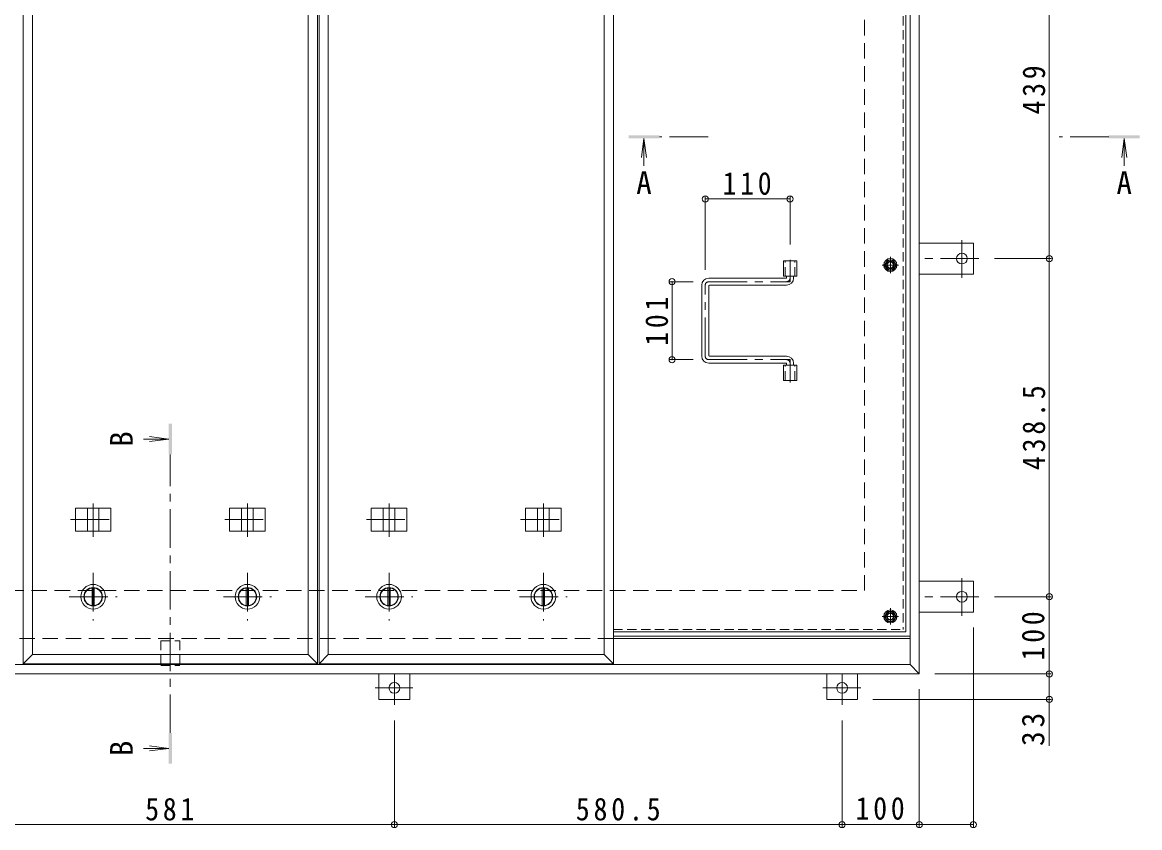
# Model space of a CAD drawing. Units: millimetres at full size, sheet at 1:10. Extents: x -2686 to 2781, y -1962 to 1908.
# Drawn here: x -1603 to -155, y -356 to 689 of the extents above; entities that cross this region are included whole.
import ezdxf
from ezdxf.enums import TextEntityAlignment as Align

# ---------------------------------------------------------------- set-up
doc = ezdxf.new("R2010")
doc.units = ezdxf.units.MM
doc.header["$LTSCALE"] = 10
doc.header["$PDMODE"] = 32
doc.header["$PDSIZE"] = 8
for name, pattern in [('CHAIN1', [8, 5, -1, 1, -1]), ('DASHED1', [1.8, 1.2, -0.6]), ('DASHED2', [3, 2, -1])]:
    doc.linetypes.add(name, pattern=pattern)
for name, color, linetype, lineweight in [('0-1_躯体', 2, 'DASHED2', 9), ('0-2_仕上', 4, 'Continuous', 9), ('0-3_建具', 4, 'Continuous', 9), ('0-5_寸法', 7, 'DASHED1', 9), ('0-6_ハッチ', 6, 'Continuous', 9), ('0-7', 5, 'Continuous', 5), ('0-A', 3, 'CHAIN1', 9), ('0-B', 2, 'Continuous', 9), ('0-C', 2, 'Continuous', 9), ('0-E', 3, 'Continuous', 9), ('0-F', 7, 'Continuous', 9)]:
    doc.layers.add(name, color=color, linetype=linetype, lineweight=lineweight)
doc.styles.add('ＭＳ ゴシック', font='')
doc.styles.get('ＭＳ ゴシック').set_extended_font_data('MS Gothic')

msp = doc.modelspace()

# ---------------------------------------------------------------- linework, layer by layer
at = {"layer": '0-1_躯体'}
for p, q in [((-511.35, -48.2), (-511.35, 1251.8)), ((-2311.35, -48.2), (-511.35, -48.2)), ((-836.97, -110.2), (-2370.35, -110.2))]:
    msp.add_line(p, q, dxfattribs=at)
at = {"layer": '0-1_躯体', "linetype": 'Continuous'}
msp.add_line((-452.35, -110.2), (-836.97, -110.2), dxfattribs=at)
at = {"layer": '0-2_仕上'}
for p, q in [((-1602.1, 1346.8), (-1602.1, -143.2)), ((-1590.1, 1334.8), (-1590.1, -131.2)), ((-1232.6, 1334.8), (-1232.6, -131.2)), ((-1220.6, 1346.8), (-1220.6, -143.2)), ((-1218.47, 1346.8), (-1218.47, -143.2)), ((-1206.47, 1334.8), (-1206.47, -131.2)), ((-848.97, 1334.8), (-848.97, -131.2)), ((-836.97, 1346.8), (-836.97, -143.2)), ((-797.23, 538.18), (-800.49, 513.39)), ((-797.23, 538.18), (-797.23, 502.58)), ((-797.23, 538.18), (-793.97, 513.39)), ((-174.65, 538.18), (-177.91, 513.39)), ((-174.65, 538.18), (-171.38, 513.39)), ((-174.65, 538.18), (-174.65, 502.58)), ((-1413.35, 148.34), (-1446.12, 148.34)), ((-1413.35, 148.34), (-1438.13, 151.61)), ((-1413.35, 148.34), (-1438.13, 145.08)), ((-1590.1, -131.2), (-1602.1, -143.2)), ((-1602.1, -143.2), (-1220.6, -143.2)), ((-1590.1, -131.2), (-1232.6, -131.2)), ((-1232.6, -131.2), (-1220.6, -143.2)), ((-1206.47, -131.2), (-1218.47, -143.2)), ((-1218.47, -143.2), (-836.97, -143.2)), ((-1206.47, -131.2), (-848.97, -131.2)), ((-848.97, -131.2), (-836.97, -143.2)), ((-1413.35, -252.83), (-1446.12, -252.83)), ((-1413.35, -252.83), (-1438.13, -249.57)), ((-1413.35, -252.83), (-1438.13, -256.1))]:
    msp.add_line(p, q, dxfattribs=at)
at = {"layer": '0-2_仕上', "linetype": 'CHAIN1'}
for p, q in [((-714.04, 540.18), (-777.23, 540.18)), ((-194.65, 540.18), (-259.21, 540.18)), ((-1411.35, -232.83), (-1411.35, 128.34))]:
    msp.add_line(p, q, dxfattribs=at)
at = {"layer": '0-2_仕上', "color": 3}
for p, q in [((-616.5, 359.3), (-616.5, 379.3)), ((-616.5, 379.3), (-599.2, 379.3)), ((-599.2, 359.3), (-599.2, 379.3)), ((-616.5, 359.3), (-599.2, 359.3)), ((-616.5, 224.3), (-616.5, 244.3)), ((-616.5, 244.3), (-599.2, 244.3)), ((-599.2, 224.3), (-599.2, 244.3)), ((-616.5, 224.3), (-599.2, 224.3))]:
    msp.add_line(p, q, dxfattribs=at)
at = {"layer": '0-2_仕上', "color": 3, "linetype": 'DASHED1'}
for p, q in [((-614.2, 359.3), (-614.2, 379.3)), ((-601.5, 359.3), (-601.5, 379.3)), ((-614.2, 224.3), (-614.2, 244.3)), ((-601.5, 224.3), (-601.5, 244.3))]:
    msp.add_line(p, q, dxfattribs=at)
at = {"layer": '0-2_仕上'}
for points in [[(-817.23, 538.18), (-817.23, 542.18), (-777.23, 538.18), (-777.23, 542.18)], [(-194.65, 538.18), (-194.65, 542.18), (-154.65, 538.18), (-154.65, 542.18)], [(-1409.35, 168.34), (-1413.35, 168.34), (-1409.35, 128.34), (-1413.35, 128.34)], [(-1413.35, -272.83), (-1409.35, -272.83), (-1413.35, -232.83), (-1409.35, -232.83)]]:
    msp.add_solid(points, dxfattribs=at)
at = {"layer": '0-3_建具', "color": 2}
for p, q in [((-452.35, -144.2), (-452.35, 1347.8)), ((-440.35, -156.2), (-440.35, 1359.8)), ((-452.35, -110.2), (-836.97, -110.2)), ((-452.35, -144.2), (-2370.35, -144.2)), ((-440.35, -156.2), (-452.35, -144.2)), ((-440.35, -156.2), (-2382.35, -156.2))]:
    msp.add_line(p, q, dxfattribs=at)
at = {"layer": '0-3_建具'}
for p, q in [((-1534.44, 58.8), (-1488.26, 58.8)), ((-1534.44, 28.8), (-1534.44, 58.8)), ((-1518.85, 28.8), (-1518.85, 58.8)), ((-1503.85, 28.8), (-1503.85, 58.8)), ((-1488.26, 28.8), (-1488.26, 58.8)), ((-1334.44, 58.8), (-1288.26, 58.8)), ((-1334.44, 28.8), (-1334.44, 58.8)), ((-1318.85, 28.8), (-1318.85, 58.8)), ((-1303.85, 28.8), (-1303.85, 58.8)), ((-1288.26, 28.8), (-1288.26, 58.8)), ((-1150.81, 58.8), (-1104.63, 58.8)), ((-1150.81, 28.8), (-1150.81, 58.8)), ((-1135.22, 28.8), (-1135.22, 58.8)), ((-1120.22, 28.8), (-1120.22, 58.8)), ((-1104.63, 28.8), (-1104.63, 58.8)), ((-950.81, 58.8), (-904.63, 58.8)), ((-950.81, 28.8), (-950.81, 58.8)), ((-935.22, 28.8), (-935.22, 58.8)), ((-920.22, 28.8), (-920.22, 58.8)), ((-904.63, 28.8), (-904.63, 58.8)), ((-1534.44, 28.8), (-1488.26, 28.8)), ((-1334.44, 28.8), (-1288.26, 28.8)), ((-1150.81, 28.8), (-1104.63, 28.8)), ((-950.81, 28.8), (-904.63, 28.8))]:
    msp.add_line(p, q, dxfattribs=at)
at = {"layer": '0-3_建具', "linetype": 'CHAIN1'}
for p, q in [((-1511.35, 21.68), (-1511.35, 64.92)), ((-1311.35, 21.68), (-1311.35, 64.92)), ((-1127.72, 21.68), (-1127.72, 64.92)), ((-927.72, 21.68), (-927.72, 64.92)), ((-1540.76, 43.8), (-1481.94, 43.8)), ((-1340.76, 43.8), (-1281.94, 43.8)), ((-1157.13, 43.8), (-1098.31, 43.8)), ((-957.13, 43.8), (-898.31, 43.8))]:
    msp.add_line(p, q, dxfattribs=at)
at = {"layer": '0-5_寸法'}
for p, q in [((-1423.65, -113.4), (-1423.65, -145.4)), ((-1423.65, -113.4), (-1399.05, -113.4)), ((-1399.05, -113.4), (-1399.05, -145.4)), ((-1423.65, -145.4), (-1399.05, -145.4))]:
    msp.add_line(p, q, dxfattribs=at)
at = {"layer": '0-5_寸法', "linetype": 'Continuous'}
msp.add_line((-271.83, -189.4), (-271.83, -249.75), dxfattribs=at)
at = {"layer": '0-6_ハッチ', "linetype": 'CHAIN1'}
for p, q in [((-607.85, 380.68), (-607.85, 352.3)), ((-717.85, 255.81), (-717.85, 347.79)), ((-713.34, 352.3), (-607.85, 352.3)), ((-713.34, 251.3), (-607.85, 251.3)), ((-607.85, 221.41), (-607.85, 251.3))]:
    msp.add_line(p, q, dxfattribs=at)
at = {"layer": '0-6_ハッチ'}
for p, q in [((-722.35, 255.8), (-722.35, 347.8)), ((-613.35, 356.8), (-713.35, 356.8)), ((-712.35, 347.8), (-612.35, 347.8)), ((-612.35, 357.8), (-612.35, 359.3)), ((-603.35, 356.8), (-603.35, 359.3)), ((-713.35, 256.8), (-713.35, 346.8)), ((-613.35, 246.8), (-713.35, 246.8)), ((-712.35, 255.8), (-612.35, 255.8)), ((-603.35, 246.8), (-603.35, 244.3)), ((-612.35, 245.8), (-612.35, 244.3)), ((-836.97, -107.2), (-452.35, -107.2)), ((-836.97, -110.2), (-452.35, -110.2))]:
    msp.add_line(p, q, dxfattribs=at)
for centre, radius, start, end in [((-713.35, 347.8), 9, 90, 180), ((-712.35, 346.8), 1, 90, 180), ((-613.35, 357.8), 1, 270, 0), ((-612.35, 356.8), 9, 270, 0), ((-713.35, 255.8), 9, 180, 270), ((-712.35, 256.8), 1, 180, 270), ((-613.35, 245.8), 1, 0, 90), ((-612.35, 246.8), 9, 0, 90)]:
    msp.add_arc(centre, radius, start, end, dxfattribs=at)
at = {"layer": '0-6_ハッチ', "linetype": 'CHAIN1'}
for centre, radius, start, end in [((-713.34, 347.79), 4.51, 90, 180), ((-612.35, 356.8), 4.5, 270.29569, 0), ((-713.34, 255.81), 4.51, 180, 270), ((-612.35, 246.8), 4.5, 0, 89.70431)]:
    msp.add_arc(centre, radius, start, end, dxfattribs=at)
at = {"layer": '0-7'}
for centre, radius in [((-477.85, 373.97), 5), ((-477.85, 373.97), 4.19), ((-477.85, -81.7), 5), ((-477.85, -81.7), 4.19)]:
    msp.add_circle(centre, radius, dxfattribs=at)
at = {"layer": '0-A', "linetype": 'DASHED1'}
for p in [(-461.05, 750.55), (-836.97, -98.5)]:
    msp.add_line(p, (-461.05, -98.5), dxfattribs=at)
at = {"layer": '0-A', "linetype": 'Continuous'}
for q in [(-457.85, 749.31), (-836.97, -101.7)]:
    msp.add_line((-457.85, -101.7), q, dxfattribs=at)
at = {"layer": '0-A'}
for p, q in [((-477.85, 363.29), (-477.85, 384.65)), ((-467.17, 373.97), (-488.53, 373.97)), ((-477.85, -92.38), (-477.85, -71.02)), ((-467.17, -81.7), (-488.53, -81.7))]:
    msp.add_line(p, q, dxfattribs=at)
at = {"layer": '0-B'}
for p, q in [((-485.35, 373.97), (-481.6, 380.47)), ((-481.6, 380.47), (-474.1, 380.47)), ((-470.35, 373.97), (-474.1, 380.47)), ((-470.35, 373.97), (-474.1, 367.47)), ((-485.35, -81.7), (-481.6, -75.2)), ((-485.35, -81.7), (-481.6, -88.2)), ((-481.6, -75.2), (-474.1, -75.2)), ((-470.35, -81.7), (-474.1, -75.2)), ((-470.35, -81.7), (-474.1, -88.2)), ((-481.6, -88.2), (-474.1, -88.2))]:
    msp.add_line(p, q, dxfattribs=at)
msp.add_lwpolyline([(-485.35, 373.97), (-481.6, 367.47), (-474.1, 367.47)], dxfattribs=at)
for centre, radius in [((-477.85, 373.97), 8.5), ((-477.85, 373.97), 6.5), ((-477.85, -81.7), 8.5), ((-477.85, -81.7), 6.5)]:
    msp.add_circle(centre, radius, dxfattribs=at)
at = {"layer": '0-C', "linetype": 'CHAIN1'}
for p, q in [((-1511.35, -25.2), (-1511.35, -87.2)), ((-1311.35, -25.2), (-1311.35, -87.2)), ((-1127.72, -25.2), (-1127.72, -87.2)), ((-927.72, -25.2), (-927.72, -87.2)), ((-1542.35, -56.2), (-1480.35, -56.2)), ((-1342.35, -56.2), (-1280.35, -56.2)), ((-1158.72, -56.2), (-1096.72, -56.2)), ((-958.72, -56.2), (-896.72, -56.2))]:
    msp.add_line(p, q, dxfattribs=at)
at = {"layer": '0-C'}
for p, q in [((-1512.85, -67.6), (-1512.85, -44.8)), ((-1509.85, -67.6), (-1509.85, -44.8)), ((-1312.85, -67.6), (-1312.85, -44.8)), ((-1309.85, -67.6), (-1309.85, -44.8)), ((-1129.22, -67.6), (-1129.22, -44.8)), ((-1126.22, -67.6), (-1126.22, -44.8)), ((-929.22, -67.6), (-929.22, -44.8)), ((-926.22, -67.6), (-926.22, -44.8))]:
    msp.add_line(p, q, dxfattribs=at)
for centre, radius in [((-1511.35, -56.2), 16), ((-1311.35, -56.2), 16), ((-1127.72, -56.2), 16), ((-927.72, -56.2), 16), ((-1511.35, -56.2), 12), ((-1511.35, -56.2), 11.5), ((-1311.35, -56.2), 12), ((-1311.35, -56.2), 11.5), ((-1127.72, -56.2), 12), ((-1127.72, -56.2), 11.5), ((-927.72, -56.2), 12), ((-927.72, -56.2), 11.5)]:
    msp.add_circle(centre, radius, dxfattribs=at)
at = {"layer": '0-E', "linetype": 'CHAIN1'}
for p, q in [((-385.15, 357.46), (-385.15, 406.35)), ((-362.99, 382.3), (-440.35, 382.3)), ((-385.15, -81.04), (-385.15, -32.15)), ((-362.99, -56.2), (-440.35, -56.2)), ((-1120.85, -196.56), (-1120.85, -156.4)), ((-540.35, -196.56), (-540.35, -156.4)), ((-1145.69, -174.4), (-1096.8, -174.4)), ((-565.19, -174.4), (-516.3, -174.4))]:
    msp.add_line(p, q, dxfattribs=at)
at = {"layer": '0-E'}
for p, q in [((-440.35, 402.3), (-370.15, 402.3)), ((-370.15, 362.3), (-370.15, 402.3)), ((-440.35, 362.3), (-370.15, 362.3)), ((-440.35, -36.2), (-370.15, -36.2)), ((-370.15, -76.2), (-370.15, -36.2)), ((-440.35, -76.2), (-370.15, -76.2)), ((-1140.85, -156.2), (-1140.85, -189.4)), ((-1100.85, -156.2), (-1100.85, -189.4)), ((-560.35, -156.2), (-560.35, -189.4)), ((-520.35, -156.2), (-520.35, -189.4)), ((-1140.85, -189.4), (-1100.85, -189.4)), ((-560.35, -189.4), (-520.35, -189.4))]:
    msp.add_line(p, q, dxfattribs=at)
for centre in [(-385.15, 382.3), (-385.15, -56.2), (-1120.85, -174.4), (-540.35, -174.4)]:
    msp.add_circle(centre, 7, dxfattribs=at)
at = {"layer": '0-F'}
for p, q in [((-271.83, 382.3), (-271.83, 821.3)), ((-717.85, 462.73), (-717.85, 367.79)), ((-717.85, 459.73), (-607.85, 459.73)), ((-607.85, 462.73), (-607.85, 400.68)), ((-268.83, 382.3), (-342.99, 382.3)), ((-271.83, -56.2), (-271.83, 382.3)), ((-763.81, 352.3), (-733.34, 352.3)), ((-760.81, 352.3), (-760.81, 251.3)), ((-763.81, 251.3), (-733.34, 251.3)), ((-268.83, -56.2), (-342.99, -56.2)), ((-271.83, -56.2), (-271.83, -156.2)), ((-370.15, -354.66), (-370.15, -96.2)), ((-268.83, -156.2), (-420.35, -156.2)), ((-271.83, -156.2), (-271.83, -189.4)), ((-440.35, -354.66), (-440.35, -176.2)), ((-268.83, -189.4), (-500.35, -189.4)), ((-1120.85, -354.66), (-1120.85, -216.56)), ((-540.35, -354.66), (-540.35, -216.56)), ((-1701.85, -351.66), (-1120.85, -351.66)), ((-1120.85, -351.66), (-540.35, -351.66)), ((-540.35, -351.66), (-440.35, -351.66)), ((-440.35, -351.66), (-370.15, -351.66))]:
    msp.add_line(p, q, dxfattribs=at)
for p in [(-717.85, 459.73), (-607.85, 459.73), (-271.83, 382.3), (-760.81, 352.3), (-760.81, 251.3), (-271.83, -56.2), (-271.83, -156.2), (-271.83, -189.4), (-1120.85, -351.66), (-540.35, -351.66), (-440.35, -351.66), (-370.15, -351.66)]:
    msp.add_point(p, dxfattribs=at)

# ---------------------------------------------------------------- texts
at = {"layer": '0-5_寸法', "color": 2, "style": 'ＭＳ ゴシック'}
for p in [(-807.23, 457.48), (-184.65, 457.48)]:
    msp.add_text('A', height=29.33, dxfattribs=at).set_placement(p, align=Align.BOTTOM_LEFT)
for p in [(-1451.21, 138.34), (-1451.21, -262.83)]:
    msp.add_text('B', height=29.33, rotation=90, dxfattribs=at).set_placement(p, align=Align.BOTTOM_LEFT)
at = {"layer": '0-F', "color": 2, "char_height": 29.33, "attachment_point": 7, "rotation": 90, "style": 'ＭＳ ゴシック'}
for s, insert in [('\\T1.27;\\W0.9;439', (-276.83, 569.3)), ('\\T1.27;\\W0.9;101', (-765.81, 269.3)), ('\\T1.28;\\W0.9;438.5', (-276.83, 108.05)), ('\\T1.27;\\W0.9;100', (-277.83, -138.7)), ('\\T1.27;\\W0.95;33', (-277.83, -249.75))]:
    msp.add_mtext(s, dxfattribs=dict(at, insert=insert))
at = {"layer": '0-F', "color": 2, "char_height": 29.33, "attachment_point": 7, "style": 'ＭＳ ゴシック'}
for s, insert in [('\\T1.27;\\W0.9;110', (-695.35, 464.73)), ('\\T1.27;\\W0.9;581', (-1443.85, -346.66)), ('\\T1.28;\\W0.9;580.5', (-885.6, -346.66)), ('\\T1.27;\\W0.9;100', (-522.85, -345.66))]:
    msp.add_mtext(s, dxfattribs=dict(at, insert=insert))

doc.saveas('drawing.dxf')
